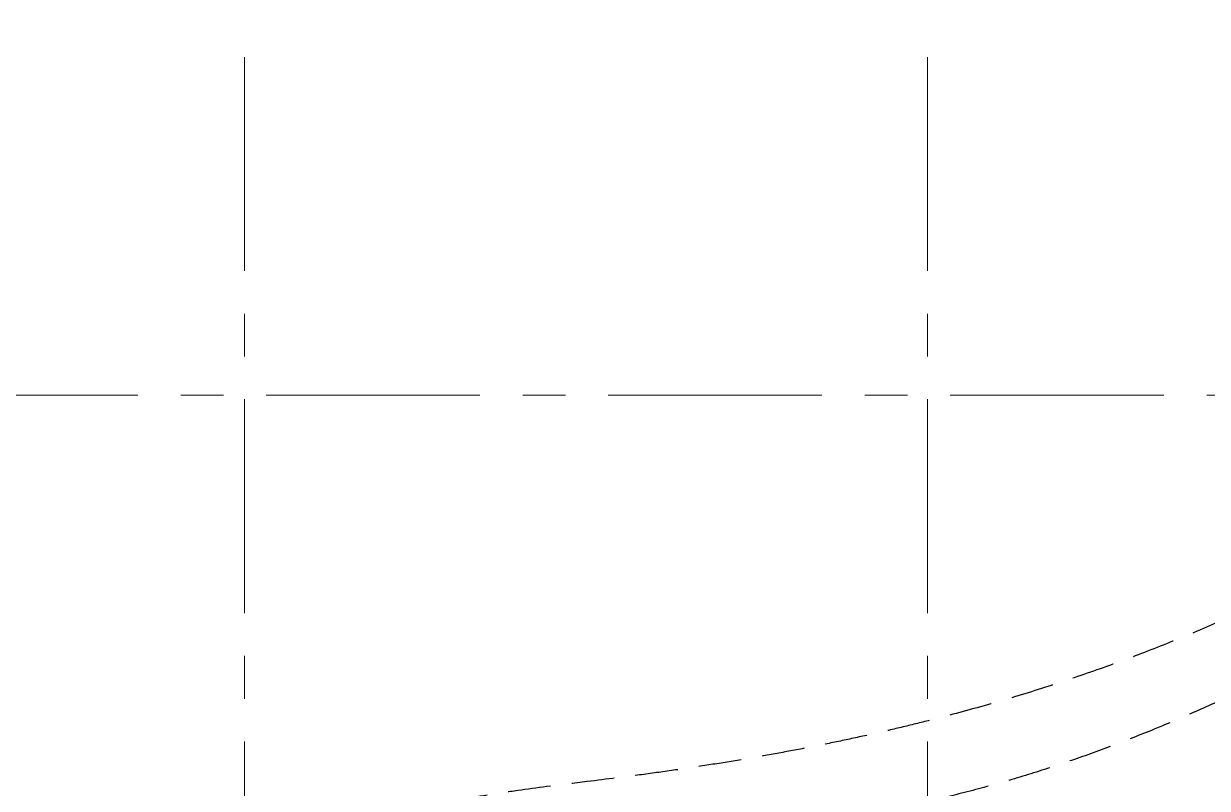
# Model space of a CAD drawing. Header units: inches. Extents: x 527934 to 2134587, y -408734 to 227304.
# Drawn here: x 1930759 to 1941142, y -11526 to -4822 of the extents above; entities that cross this region are included whole.
import ezdxf

# ---------------------------------------------------------------- set-up
doc = ezdxf.new("R2010")
doc.units = ezdxf.units.IN
doc.header["$MEASUREMENT"] = 0
doc.linetypes.add('CENTER', pattern=[2, 1.25, -0.25, 0.25, -0.25])
doc.linetypes.add('HIDDEN', pattern=[0.375, 0.25, -0.125])
doc.layers.add('7 POWER PT WIRING', color=3, linetype='Continuous', lineweight=25)
doc.layers.add('centre line', color=1, linetype='CENTER', lineweight=9)

msp = doc.modelspace()

# ---------------------------------------------------------------- linework, layer by layer
at = {"layer": '7 POWER PT WIRING', "color": 6, "linetype": 'HIDDEN', "lineweight": 30, "ltscale": 1500}
msp.add_spline([(1950475.5, -5886.755851570051), (1949516, -5966.5), (1943609, -8825.5), (1936085.5, -11419), (1932980, -12585), (1933159.5, -13901.21927718978)], degree=3, dxfattribs=at)
at = {"layer": '7 POWER PT WIRING', "color": 2, "linetype": 'HIDDEN', "lineweight": 30, "ltscale": 1500}
msp.add_spline([(1950859.101939715, -5977.791278824342), (1947372, -7274), (1942485.5, -10126), (1936245.5, -11922), (1934205, -12315), (1933752.5, -13117.28042219445)], degree=3, dxfattribs=at)
at = {"layer": 'centre line', "ltscale": 1500}
for p, q in [((1932695.765484822, 12884.61750718276), (1932695.765484823, -24601.99962949287)), ((1938685.765484822, 12884.61750718276), (1938685.765484823, -24601.99962949287)), ((1920886.523712615, -8077.882492817473), (1968092.62715113, -8077.882492817473))]:
    msp.add_line(p, q, dxfattribs=at)

doc.saveas('drawing.dxf')
